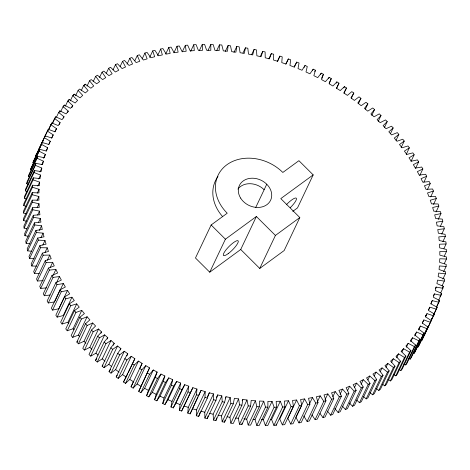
<?xml version="1.0" encoding="UTF-8"?>
<svg xmlns="http://www.w3.org/2000/svg" width="470" height="470" viewBox="0 0 470 470"><rect width="100%" height="100%" fill="white"/><g stroke="black" fill="none" stroke-linecap="round" stroke-linejoin="round"><path stroke-width="0.7" d="M344.005 93.213L346.49 87.978L344.445 86.627L340.239 90.587L336.59 88.272L338.976 83.161L336.873 81.88L332.895 86.016L329.164 83.825L331.279 78.596L329.135 77.386L325.393 81.692L321.58 79.624L323.425 74.284L321.239 73.15L317.732 77.621L313.848 75.682L315.423 70.242L313.202 69.178L309.936 73.814L305.994 72.004L307.286 66.476L305.03 65.489L302.016 70.271L298.015 68.597L299.032 62.986L296.746 62.075L293.985 66.999L289.937 65.465L290.677 59.784L288.357 58.95L285.86 64.008L281.765 62.616L282.223 56.87L279.891 56.118L277.653 61.3L273.528 60.054L273.699 54.256L271.343 53.586L269.38 58.879L265.221 57.781L265.115 51.935L262.748 51.353L261.056 56.752L256.873 55.801L256.485 49.926L254.106 49.426L252.69 54.92L248.495 54.121L247.825 48.228L245.44 47.811L244.3 53.392L240.1 52.74L239.154 46.836L236.763 46.507L235.905 52.164L231.704 51.665L230.476 45.76L228.091 45.52L227.515 51.242L223.326 50.895L221.817 45.002L219.443 44.85L219.143 50.625L214.972 50.431L213.192 44.556L210.824 44.491L210.807 50.314L206.659 50.278L204.609 44.433L202.259 44.456L199.456 50.349M242.179 400.81L242.802 399.5L246.997 399.999L238.296 418.335L239.524 424.24L241.909 424.481L250.61 406.145L251.192 400.422L255.38 400.769L246.674 419.105L248.184 424.998L250.557 425.15L259.264 406.82L259.563 401.039L263.735 401.233L255.028 419.569L256.808 425.444L259.176 425.509L267.882 407.173L267.9 401.351L272.048 401.392L274.098 407.231L265.391 425.567L267.741 425.544L276.448 407.214L276.184 401.351L280.302 401.239L282.617 407.038L273.916 425.373L276.243 425.262L284.949 406.932L284.403 401.045L288.486 400.775L291.065 406.527L282.358 424.862L284.667 424.663L293.374 406.333L292.546 400.428L296.582 400.011L299.419 405.698L290.713 424.034L292.992 423.752L301.699 405.416L300.589 399.512L304.578 398.936L307.668 404.553L298.961 422.888L301.211 422.518L309.918 404.188L308.531 398.284L312.456 397.561L315.799 403.096L307.092 421.431L303.749 415.891M26.167 213.768L23.5 213.039L23.535 210.983L32.242 192.653L38.934 192.906L39.081 189.304L32.459 187.254L32.594 185.209L39.316 185.715L39.639 182.143L33.076 179.863L33.311 177.842L40.05 178.594L40.549 175.063L34.057 172.555L34.392 170.563L41.137 171.556L41.806 168.072L35.397 165.34L35.832 163.372L42.564 164.612L43.41 161.181L37.095 158.231L37.624 156.299L44.345 157.773L45.361 154.401L39.151 151.24L39.774 149.343L46.459 151.058L47.646 147.75L41.554 144.384L42.276 142.522L48.921 144.472L50.272 141.229L44.303 137.669L45.12 135.848L51.712 138.027L53.227 134.867L47.394 131.107L48.304 129.332L54.831 131.741L56.512 128.657L50.825 124.709L51.829 122.981L58.274 125.613L60.113 122.617L54.585 118.493L55.677 116.813L62.034 119.668L64.032 116.766L58.674 112.465L59.849 110.838L66.106 113.904L68.262 111.096L63.074 106.631L64.337 105.063L70.482 108.341L72.785 105.633L67.786 101.009L69.131 99.505L75.159 102.983L77.603 100.38L72.797 95.61L74.225 94.165L80.117 97.836L82.702 95.351L78.102 90.434L79.606 89.053L85.358 92.919L88.084 90.546L83.689 85.499L85.27 84.183L90.869 88.231L93.724 85.981L89.547 80.805L91.204 79.559L96.644 83.789L99.622 81.657L95.669 76.369L97.402 75.2L102.66 79.594L105.762 77.591L102.043 72.198L103.841 71.099L108.923 75.652L112.142 73.784L108.664 68.291L110.521 67.269L115.414 71.981L118.74 70.242L115.508 64.666L117.43 63.72L122.124 68.573L125.555 66.975L122.57 61.323L124.55 60.454L129.033 65.442L132.564 63.985L129.838 58.262L131.87 57.475L136.141 62.592L139.76 61.276L137.293 55.501L139.379 54.796L143.426 60.031L147.133 58.862L144.936 53.04L147.063 52.417L150.882 57.763L154.671 56.735L152.738 50.877L154.912 50.337L158.496 55.783L162.356 54.908L160.693 49.027L162.908 48.569L166.251 54.109L170.175 53.38L168.789 47.482L171.039 47.112L174.129 52.728L178.112 52.158L177.008 46.248L179.287 45.966L182.125 51.659L186.161 51.236L185.333 45.337L187.642 45.138L190.221 50.889L194.304 50.619L193.758 44.738L196.084 44.627L198.405 50.431L202.523 50.314L202.259 44.456M23.5 213.039L32.207 194.709L32.242 192.653M444.291 263.6L446.465 259.017L446.5 256.961L439.832 255.139L439.803 251.509L446.459 251.52L446.394 249.447L439.685 247.866L439.485 244.212L446.089 243.977L445.918 241.897L439.191 240.552L438.81 236.886L445.349 236.404L445.084 234.313L438.346 233.214L437.787 229.542L444.256 228.808L443.892 226.722L437.147 225.864L436.419 222.187L442.799 221.211L442.335 219.12L435.608 218.515L434.703 214.843L440.989 213.621L440.425 211.535L433.722 211.171L432.647 207.511L438.821 206.054L438.163 203.974L431.489 203.863L430.25 200.22L436.307 198.516L435.555 196.454L428.928 196.583L427.518 192.964L433.446 191.032L432.6 188.987L426.031 189.363L424.457 185.773L430.244 183.611L429.304 181.579L422.806 182.201L421.067 178.653L426.707 176.256L425.673 174.253L419.258 175.122L417.366 171.615L422.841 168.994L421.719 167.014L415.392 168.125L413.347 164.67L418.653 161.833L417.448 159.882L411.221 161.233L409.023 157.832L414.152 154.777L412.86 152.862L406.75 154.454L404.406 151.111L409.341 147.85L407.966 145.97L401.985 147.803L399.494 144.525L404.235 141.065L402.778 139.22L396.933 141.282L394.301 138.08L398.842 134.42L397.309 132.622L391.604 134.913L388.837 131.794L393.161 127.94L391.557 126.189L386.011 128.71L383.115 125.666L387.215 121.63L385.535 119.926L380.154 122.67L377.134 119.715L381.011 115.502L379.261 113.852L374.055 116.813L370.918 113.952L374.561 109.569L372.745 107.977L367.722 111.143L364.467 108.388L367.869 103.841L365.989 102.301L361.16 105.68L357.799 103.024L360.954 98.324L359.01 96.849L354.386 100.427L350.92 97.877L353.822 93.037L351.824 91.621L347.406 95.392L343.846 92.96L346.49 87.978M242.802 399.5L241.938 405.158L233.238 423.494L230.846 423.164L239.553 404.829L238.601 398.924L234.407 398.272L233.267 403.853L224.56 422.189L222.175 421.772L230.882 403.442L230.206 397.549L226.017 396.745L224.601 402.238L215.895 420.574L213.515 420.074L222.222 401.738L221.828 395.869L217.651 394.912L215.959 400.311L207.252 418.647L204.885 418.065L213.591 399.729L213.48 393.889L209.326 392.785L207.358 398.078L198.657 416.414L196.301 415.744L196.472 409.946L205.179 391.616L201.048 390.37L198.563 395.605M196.301 415.744L205.002 397.414L205.179 391.616M26.402 206.406L23.753 205.584L23.888 203.545L32.594 185.209M443.621 271.695L446.112 266.455L446.247 264.416L439.626 262.366L439.773 258.759L446.465 259.017M201.048 390.37L190.109 413.882L187.777 413.13L188.235 407.384L196.936 389.048L192.841 387.662L181.643 411.05L179.323 410.216L180.063 404.535L188.77 386.199L184.716 384.666L181.961 389.589L173.254 407.925L170.968 407.014L171.985 401.404L180.692 383.068L176.691 381.399L173.677 386.181L164.97 404.511L162.714 403.524L164.007 397.996L172.713 379.66L168.771 377.856L165.505 382.486L156.798 400.822L154.577 399.759L156.152 394.318L164.853 375.982L160.975 374.044L157.468 378.52L148.761 396.85L146.575 395.716L148.42 390.376L157.127 372.04L153.314 369.972L149.572 374.285L140.865 392.615L138.721 391.404L149.542 367.846L145.806 365.648L141.828 369.79L133.127 388.12L131.024 386.839L133.41 381.728L129.761 379.413L125.555 383.373L123.51 382.022L134.861 358.71L131.3 356.278L126.877 360.044L118.176 378.379L116.178 376.964L124.885 358.634L127.787 353.787L124.321 351.243L119.691 354.821L110.99 373.151L109.046 371.676L117.753 353.34L120.908 348.64L117.547 345.99L112.718 349.363L104.011 367.699L102.131 366.159L110.838 347.823L114.239 343.282L110.985 340.521L105.962 343.693L97.255 362.023L95.439 360.431L104.146 342.095L107.789 337.713L104.651 334.857L99.44 337.812L90.739 356.148L88.989 354.498L97.695 336.162L101.567 331.949L98.547 329L93.166 331.738L84.465 350.074L82.785 348.37L91.486 330.034L95.592 325.998L92.696 322.961L87.15 325.481L78.443 343.811L76.839 342.06L85.54 323.73L89.864 319.876L87.103 316.751L81.398 319.048L72.691 337.378L71.158 335.58L79.865 317.244L84.406 313.584L81.774 310.382L75.923 312.444L67.222 330.78L65.765 328.935L74.472 310.605L79.213 307.139L76.722 303.867L70.741 305.694L62.034 324.03L60.659 322.15L69.36 303.814L74.301 300.553L71.957 297.21L65.847 298.808L57.14 317.138L55.848 315.223L64.555 296.887L69.683 293.838L67.48 290.431L61.259 291.788L52.552 310.118L51.348 308.167L60.054 289.837L65.359 287L63.309 283.539L56.988 284.656L48.281 302.986L47.159 301.006L55.865 282.67L61.341 280.055L59.449 276.548L53.028 277.418L44.327 295.748L50.032 294.978M187.777 413.13L196.478 394.8L196.936 389.048M241.909 424.481L242.05 423.047M26.344 198.88L24.375 198.199L24.605 196.178L33.311 177.842M442.905 279.062L445.396 273.822L445.625 271.801L439.062 269.522L439.385 265.95L446.112 266.455M179.323 410.216L188.029 391.886L188.77 386.199M27.301 191.643L25.351 190.891L25.686 188.893L34.392 170.563M442.141 285.69L444.315 281.107L444.649 279.11L438.157 276.601L438.657 273.07L445.396 273.822M170.968 407.014L179.669 388.678L180.692 383.068M224.56 422.189L224.989 420.092M28.617 184.493L26.69 183.676L27.125 181.708L35.832 163.372M440.701 292.875L442.875 288.292L443.31 286.324L436.9 283.598L437.57 280.114L444.315 281.107M162.714 403.524L171.415 385.194L172.713 379.66M442.875 288.292L436.137 287.058L435.296 290.489L441.612 293.433L438.592 300.606M215.895 420.574L216.6 417.824M29.651 177.155L28.388 176.567L28.923 174.629L37.624 156.299M154.577 399.759L163.284 381.423L164.853 375.982M441.077 295.372L434.362 293.891L433.346 297.263L439.556 300.424L436.753 306.91M207.252 418.647L208.098 415.944M146.575 395.716L155.282 377.381L157.127 372.04M438.933 302.322L432.241 300.606L431.061 303.92L437.153 307.286L431.143 320.276M198.657 416.414L200.126 412.443M138.721 391.404L149.542 367.846M436.43 309.143L429.786 307.192L428.434 310.435L434.403 314.001L433.587 315.822L426.995 313.637L425.479 316.804L431.307 320.563L421.696 340.668L434.403 314.001M190.109 413.882L197.941 396.915M36.413 154.178L35.597 155.999L47.394 131.107M424.88 334.152L425.697 332.331M125.555 383.373L134.261 365.037L138.462 361.083L142.116 363.398L139.731 368.504L141.828 369.79M48.304 129.332L38.693 149.437M42.276 142.522L32.847 162.714L41.554 144.384M42.741 141.734L43.363 140.424M48.34 129.949L50.825 124.709M48.41 130.184L51.829 122.981M39.774 149.343L30.444 169.576L39.151 151.24M52.411 123.075L54.585 118.493M52.57 123.363L55.677 116.813M56.494 117.048L58.674 112.465M28.388 176.567L37.095 158.231M59.232 112.148L59.849 110.838M60.589 111.872L63.074 106.631M26.69 183.676L35.397 165.34M63.403 107.031L64.337 105.063M65.295 106.249L67.786 101.009M25.351 190.891L34.057 172.555M68.203 101.467L69.131 99.505M48.716 144.507L50.272 141.229M51.676 138.139L53.227 134.867M54.955 131.929L56.512 128.657M46.095 151.023L47.646 147.75M70.306 100.844L72.797 95.61M59.185 124.585L60.113 122.617M24.375 198.199L33.076 179.863M43.493 158.331L45.361 154.401M73.602 95.475L74.225 94.165M63.409 118.07L64.032 116.766M41.859 164.453L43.41 161.181M67.639 112.406L68.262 111.096M75.611 95.674L78.102 90.434M23.753 205.584L32.459 187.254M39.944 171.996L41.806 168.072M71.851 107.601L72.785 105.633M38.681 178.994L40.549 175.063M81.198 90.734L83.689 85.499M84.653 85.493L85.27 84.183M37.776 186.073L39.639 182.143M32.207 194.709L38.875 196.525L38.904 200.155L32.248 200.15L23.541 218.48L23.606 220.553L26.291 221.182M87.062 86.045L89.547 80.805M23.606 220.553L32.312 202.218L32.248 200.15M37.218 193.235L39.081 189.304M32.312 202.218L39.022 203.798L39.222 207.452L32.618 207.693L23.911 226.023L24.082 228.103L26.772 228.643M93.183 81.61L95.669 76.369M37.007 200.455L38.875 196.525M24.082 228.103L32.782 209.773L32.618 207.693M32.782 209.773L39.515 211.112L39.897 214.778L33.352 215.266L24.652 233.596L24.916 235.687L28.282 236.234M37.154 207.728L39.022 203.798M99.558 77.438L102.043 72.198M24.916 235.687L33.617 217.351L33.352 215.266M37.647 215.043L39.515 211.112M33.617 217.351L40.361 218.45L40.913 222.128L34.451 222.856L25.744 241.192L26.108 243.278L30.156 243.795M106.173 73.531L108.664 68.291M26.108 243.278L34.815 224.948L34.451 222.856M38.499 222.38L40.361 218.45M34.815 224.948L41.56 225.806L42.282 229.478L35.908 230.453L27.201 248.789L27.665 250.88L31.702 251.244M113.017 69.907L115.508 64.666M27.665 250.88L36.366 232.544L35.908 230.453M39.38 230.388L41.56 225.806M36.366 232.544L43.099 233.155L43.998 236.827L37.718 238.043L29.011 256.379L29.575 258.465L34.269 258.717M120.079 66.558L122.57 61.323M29.575 258.465L38.276 240.129L37.718 238.043M40.925 237.738L43.099 233.155M38.276 240.129L44.985 240.493L46.06 244.153L39.885 245.616L31.179 263.946L31.837 266.026L36.507 266.102M127.035 64.155L129.838 58.262M31.837 266.026L40.543 247.69L39.885 245.616M42.811 245.076L44.985 240.493M40.543 247.69L47.212 247.808L48.457 251.45L42.4 253.148L33.693 271.484L34.445 273.546L39.086 273.452M134.808 60.742L137.293 55.501M34.445 273.546L43.152 255.21L42.4 253.148M45.038 252.39L47.212 247.808M43.152 255.21L49.779 255.081L51.189 258.7L45.261 260.633L36.554 278.969L37.4 281.013L43.24 280.678M142.134 58.932L144.936 53.04M37.4 281.013L46.107 262.683L45.261 260.633M47.294 260.321L49.779 255.081M46.107 262.683L52.675 262.301L54.25 265.891L48.463 268.059L39.756 286.389L40.696 288.421L46.477 287.863M149.63 57.428L152.738 50.877M50.19 267.542L52.675 262.301M40.696 288.421L49.403 270.086L48.463 268.059M49.403 270.086L55.901 269.463L57.634 273.017L52 275.408L43.293 293.744L44.327 295.748M53.104 275.355L55.901 269.463M157.585 55.572L160.693 49.027M56.653 282.441L59.449 276.548M165.681 54.026L168.789 47.482M54.92 301.217L63.309 283.539M173.894 52.799L177.008 46.248M67.48 290.431L58.779 308.767L52.552 310.118M182.225 51.882L185.333 45.337M71.957 297.21L63.25 315.546L57.14 317.138M190.644 51.283L193.758 44.738M62.034 324.03L68.015 322.197L76.722 303.867M67.222 330.78L73.067 328.718L81.774 310.382M208.028 50.384L210.824 44.491M72.691 337.378L78.396 335.087L87.103 316.751M216.641 50.742L219.443 44.85M78.443 343.811L83.989 341.291L92.696 322.961M225.295 51.412L228.091 45.52M84.465 350.074L89.846 347.33L98.547 329M233.966 52.405L236.763 46.507M100.95 333.259L101.567 331.949M90.739 356.148L95.945 353.187L104.651 334.857M107.166 339.023L107.789 337.713M242.955 53.051L245.44 47.811M97.255 362.023L102.278 358.857L110.985 340.521M113.305 345.244L114.239 343.282M251.62 54.667L254.106 49.426M104.011 367.699L108.84 364.321L117.547 345.99M120.285 349.95L120.908 348.64M260.257 56.594L262.748 51.353M110.99 373.151L115.614 369.573L124.321 351.243M126.853 355.749L127.787 353.787M268.858 58.826L271.343 53.586M118.176 378.379L122.594 374.608L131.3 356.278M126.465 376.388L127.705 373.768M128.328 372.457L134.861 358.71M277.4 61.358L279.891 56.118M129.761 379.413L138.462 361.083M131.024 386.839L142.116 363.398M285.872 64.19L288.357 58.95M292.798 211.336L297.51 207.887L313.179 174.887L298.908 160.681L282.828 172.455A40.919 33.1 25.4 0 0 226.84 164.776A40.919 33.1 25.4 0 0 227.216 213.21L211.142 224.983L195.467 257.989L209.738 272.189L240.716 249.494L256.385 216.494L275.414 235.435L259.745 268.435L240.716 249.494M133.127 388.12L137.105 383.984L145.806 365.648M294.255 67.316L296.746 62.075M140.865 392.615L144.607 388.308L153.314 369.972M304.096 67.451L305.03 65.489M148.761 396.85L152.268 392.38L160.975 374.044M209.738 272.189L225.412 239.189L256.385 216.494M312.579 70.488L313.202 69.178M156.798 400.822L160.064 396.187L168.771 377.856M314.8 71.552L315.423 70.242M255.751 207.417L266.754 184.234M320.616 74.46L321.239 73.15M164.97 404.511L167.984 399.729L176.691 381.399M321.562 78.214L323.425 74.284M328.512 78.69L329.135 77.386M173.254 407.925L176.015 403.002L184.716 384.666M329.106 83.178L331.279 78.596M336.256 83.19L336.873 81.88M181.643 411.05L192.841 387.662M336.485 88.401L338.976 83.161M343.823 87.937L344.445 86.627M207.458 396.715L209.326 392.785M351.337 98.271L353.822 93.037M204.885 418.065L204.779 412.219L213.48 393.889M313.179 174.887L280.79 198.61L299.819 217.551L284.15 250.551L259.745 268.435M216.406 397.532L217.651 394.912M358.463 103.565L360.954 98.324M213.515 420.074L213.127 414.199L221.828 395.869M225.394 398.055L226.017 396.745M365.384 109.081L367.869 103.841M222.175 421.772L221.505 415.88L230.206 397.549M371.758 115.461L374.561 109.569M230.846 423.164L229.9 417.26L238.601 398.924M378.215 121.395L381.011 115.502M239.524 424.24L248.231 405.904L246.997 399.999M384.419 127.523L387.215 121.63M248.184 424.998L256.89 406.668L255.38 400.769M390.364 133.833L393.161 127.94M256.808 425.444L265.515 407.108L263.735 401.233M265.391 425.567L263.341 419.722L272.048 401.392M396.04 140.313L398.842 134.42M273.916 425.373L271.595 419.569L280.302 401.239M401.127 147.609L404.235 141.065M288.486 400.775L279.779 419.111L282.358 424.862M406.233 154.401L409.341 147.85M296.582 400.011L287.875 418.341L290.713 424.034M411.044 161.328L414.152 154.777M304.578 398.936L295.871 417.272L298.961 422.888M415.545 168.378L418.653 161.833M309.348 404.106L312.456 397.561M419.734 175.545L422.841 168.994M317.409 401.774L320.211 395.881L323.795 401.327L315.088 419.663L311.904 414.822M320.211 395.881L316.351 396.756L318.014 402.643L309.307 420.973L307.092 421.431M423.911 182.149L426.707 176.256M325.023 399.8L327.819 393.907L331.644 399.253L322.937 417.583L319.964 413.43M327.819 393.907L324.036 394.929L325.969 400.787L317.262 419.123L315.088 419.663M427.447 189.504L430.244 183.611M332.789 396.874L335.274 391.633L339.328 396.874L330.622 415.204L327.379 411.015M335.274 391.633L331.567 392.808L333.771 398.63L325.064 416.961L322.937 417.583M430.649 196.924L433.446 191.032M340.08 394.312L342.565 389.072L346.837 394.189L338.13 412.525L334.716 408.43M342.565 389.072L338.94 390.388L341.408 396.163L332.707 414.499L330.622 415.204M433.51 204.415L436.307 198.516M347.495 390.805L349.674 386.223L354.157 391.216L345.45 409.546L342.313 406.056M349.674 386.223L346.143 387.685L348.869 393.402L340.163 411.738L338.13 412.525M436.025 211.947L438.821 206.054M354.409 387.68L356.583 383.097L361.277 387.95L352.571 406.28L349.286 402.884M356.583 383.097L353.152 384.695L356.137 390.347L347.43 408.677L345.45 409.546M438.193 219.513L440.989 213.621M361.113 384.272L363.292 379.69L368.186 384.395L359.48 402.731L356.542 399.905M363.292 379.69L359.967 381.429L363.198 386.998L354.492 405.334L352.571 406.28M440.314 226.452L442.799 221.211M367.916 379.942L369.784 376.012L374.866 380.571L376.658 379.466L372.939 374.079L376.041 372.076L381.305 376.47L383.032 375.295L379.084 370.007L382.063 367.881L387.497 372.105L389.16 370.859L384.983 365.689L387.838 363.433L393.431 367.481L395.017 366.171L390.623 361.119L393.349 358.751L399.095 362.611L400.605 361.23L395.998 356.319L398.584 353.828L404.482 357.505L405.91 356.06L401.104 351.284L403.548 348.687L409.57 352.165L410.921 350.655L405.921 346.032L408.219 343.323L414.37 346.602L415.633 345.033L410.445 340.568L412.595 337.76L418.852 340.826L420.033 339.205L414.669 334.904L416.673 331.996L423.029 334.852L424.116 333.171L418.588 329.047L420.433 326.051L426.878 328.683L427.876 326.956L422.195 323.007L423.875 319.929L430.397 322.338M369.784 376.012L366.565 377.886L370.043 383.373L361.336 401.709L359.48 402.731M374.179 376.006L376.041 372.076M441.771 234.048L444.256 228.808M363.615 396.627L366.159 398.901L374.866 380.571M380.201 371.805L382.063 367.881M376.658 379.466L367.957 397.802L366.159 398.901M442.863 241.639L445.349 236.404M369.972 392.603L372.598 394.8L381.305 376.47M385.97 367.364L387.838 363.433M383.032 375.295L374.332 393.631L372.598 394.8M443.909 248.56L446.089 243.977M391.481 362.676L393.349 358.751M376.076 388.326L378.797 390.441L387.497 372.105M389.16 370.859L380.453 389.195L378.797 390.441M444.279 256.103L446.459 251.52M396.721 357.758L398.584 353.828M382.486 384.196L384.73 385.817L393.431 367.481M395.017 366.171L386.311 384.501L384.73 385.817M401.991 351.96L403.548 348.687M388.091 379.402L390.394 380.947L399.095 362.611M406.356 347.254L408.219 343.323M400.605 361.23L391.898 379.566L390.394 380.947M435.52 288.363L436.137 287.058M410.733 341.69L412.595 337.76M433.428 295.853L434.362 293.891M394.007 374.737L395.775 375.836L404.482 357.505M414.804 335.927L416.673 331.996M405.91 356.06L397.203 374.39L395.775 375.836M430.69 303.884L432.241 300.606M418.564 329.981L420.433 326.051M425.432 316.363L426.055 315.053M428.546 309.812L429.786 307.192M422.319 323.201L423.875 319.929M425.632 316.328L426.255 315.018M425.444 316.909L426.995 313.637M399.059 369.455L400.869 370.495L409.57 352.165M410.921 350.655L402.214 368.991L400.869 370.495M403.818 363.95L405.663 364.937L414.37 346.602M442.376 288.292L443.31 286.324M415.633 345.033L406.926 363.369L405.663 364.937M408.9 358.545L410.151 359.162L418.852 340.826M440.055 296.711L441.612 293.433M420.033 339.205L411.326 357.535L410.151 359.162M413.048 352.612L414.323 353.187L423.029 334.852M436.448 306.975L439.556 300.424M424.116 333.171L414.323 353.187M426.878 328.683L418.171 347.019L427.876 326.956M431.243 319.723L431.865 318.413M433.422 315.141L437.153 307.286M428.035 326.826L428.658 325.516M123.51 382.022L126.154 377.04L122.594 374.608M116.178 376.964L117.265 375.148M109.046 371.676L110.626 369.326M102.131 366.159L102.983 365.026M95.439 360.431L96.808 358.786M76.839 342.06L77.92 341.097M275.414 235.435L299.819 217.551M368.186 384.395L370.043 383.373M361.277 387.95L363.198 386.998M354.157 391.216L356.137 390.347M346.837 394.189L348.869 393.402M339.328 396.874L341.408 396.163M331.644 399.253L333.771 398.63M323.795 401.327L325.969 400.787M315.799 403.096L318.014 402.643M48.281 302.986L54.608 301.875M307.668 404.553L309.918 404.188M299.419 405.698L301.699 405.416M291.065 406.527L293.374 406.333M282.617 407.038L284.949 406.932M270.221 419.61L271.595 419.569M274.098 407.231L276.448 407.214M261.267 419.704L263.341 419.722M265.515 407.108L267.882 407.173M252.942 419.469L255.028 419.569M256.89 406.668L259.264 406.82M243.883 418.876L246.674 419.105M248.231 405.904L250.61 406.145M235.493 418L238.296 418.335M239.553 404.829L241.938 405.158M227.098 416.825L229.9 417.26M230.882 403.442L233.267 403.853M218.01 415.21L221.505 415.88M222.222 401.738L224.601 402.238M209.643 413.406L213.127 414.199M213.591 399.729L215.959 400.311M200.62 411.121L204.779 412.219M205.002 397.414L207.358 398.078M192.347 408.7L196.472 409.946M196.478 394.8L198.816 395.546M184.14 405.992L188.235 407.384M188.029 391.886L190.344 392.714M176.015 403.002L180.063 404.535M179.669 388.678L181.961 389.589M167.984 399.729L171.985 401.404M171.415 385.194L173.677 386.181M160.064 396.187L164.007 397.996M163.284 381.423L165.505 382.486M152.268 392.38L156.152 394.318M155.282 377.381L157.468 378.52M144.607 388.308L148.42 390.376M147.427 373.074L149.572 374.285M137.105 383.984L140.835 386.176M132.211 363.692L134.261 365.037M124.885 358.634L126.877 360.044M115.614 369.573L119.08 372.123M117.753 353.34L119.691 354.821M108.84 364.321L111.643 366.535M110.838 347.823L112.718 349.363M102.278 358.857L104.992 361.154M104.146 342.095L105.962 343.693M95.945 353.187L98.036 355.097M97.695 336.162L99.44 337.812M89.846 347.33L91.856 349.298M211.142 224.983L225.412 239.189M91.486 330.034L93.166 331.738M83.989 341.291L85.922 343.323M85.54 323.73L87.15 325.481M78.396 335.087L79.777 336.649M79.865 317.244L81.398 319.048M73.067 328.718L73.943 329.781M74.472 310.605L75.923 312.444M68.015 322.197L68.849 323.289M69.36 303.814L70.741 305.694M64.555 296.887L65.847 298.808M60.054 289.837L61.259 291.788M55.865 282.67L56.988 284.656M52 275.408L53.028 277.418M276.125 423.958L276.243 425.262M286.312 204.785A10.358 2.438 -45.1 0 1 296.235 198.123A10.358 2.438 -45.1 0 1 290.249 207.699M222.58 216.564A40.919 33.1 25.4 0 1 217.986 176.508M237.885 189.122A17.267 13.965 25.4 0 1 264.146 189.733M228.179 253.659A10.358 2.438 -45.1 0 0 238.196 240.94A10.358 2.438 -45.1 0 0 226 249.876A10.358 2.438 -45.1 0 0 228.179 253.659M240.611 198.076A17.267 13.965 25.4 0 0 269.545 202.041A17.267 13.965 25.4 0 0 254.91 178.383A17.267 13.965 25.4 0 0 240.611 198.076"/></g></svg>
